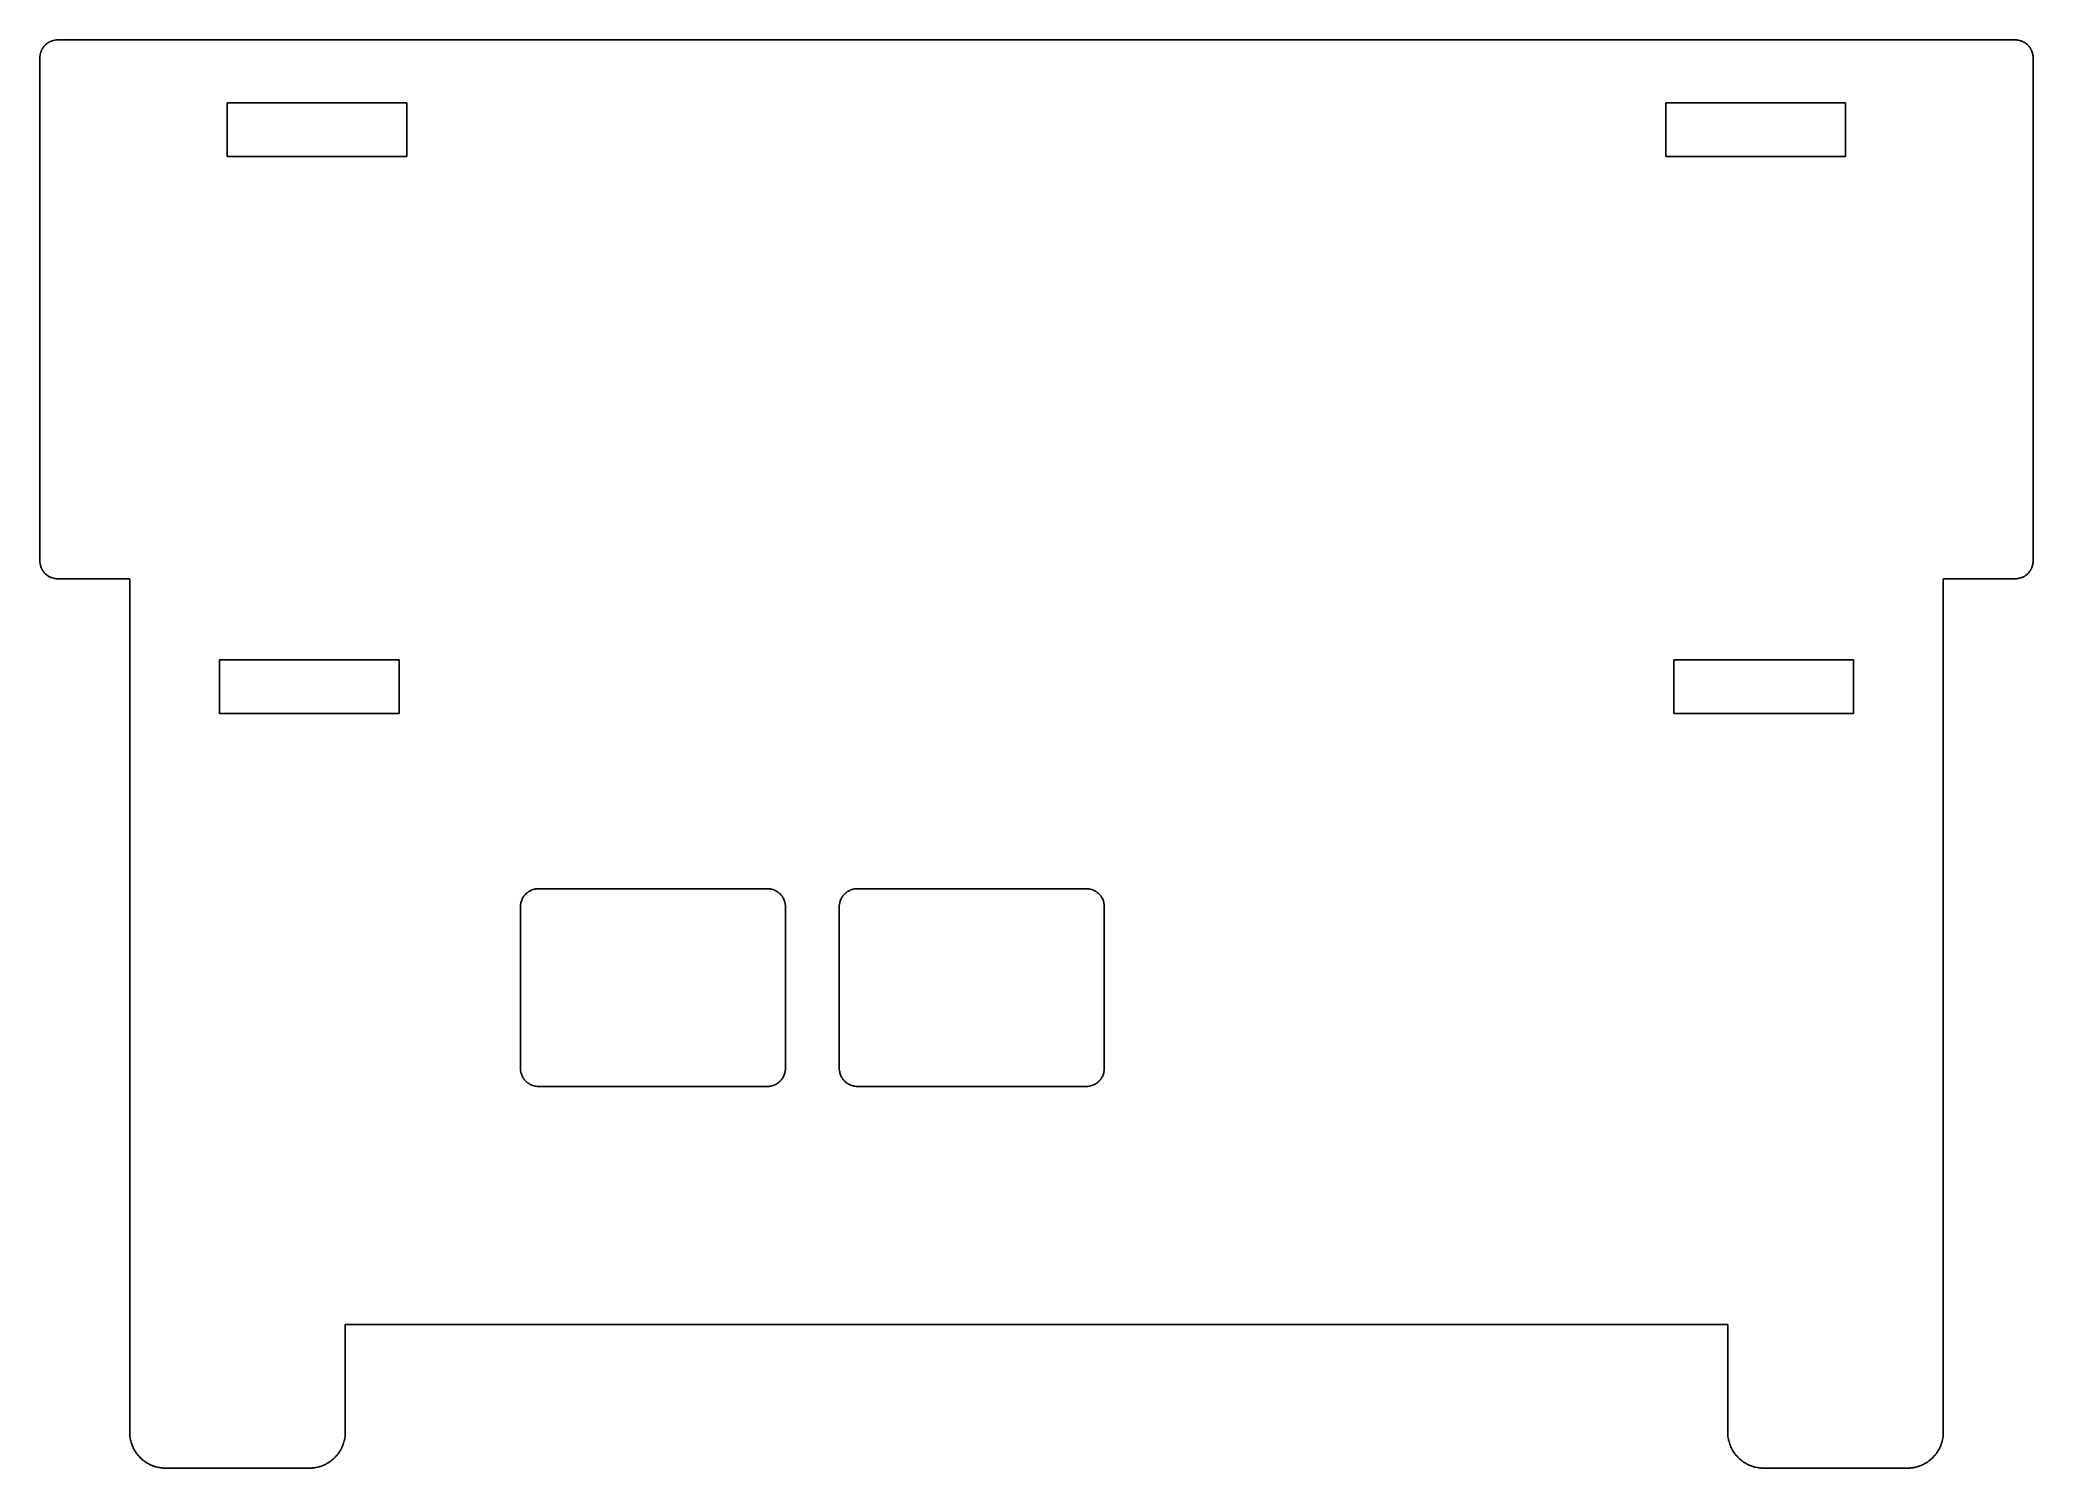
# Model space of a CAD drawing. Header units: metres. Extents: x -5 to 106, y 0 to 80.
import ezdxf

# ---------------------------------------------------------------- set-up
doc = ezdxf.new("R2010")
doc.units = ezdxf.units.M

msp = doc.modelspace()

# ---------------------------------------------------------------- linework, layer by layer
for p, q in [((-4.95, 78.81), (-4.97, 78.74)), ((-4.93, 78.86), (-4.95, 78.81)), ((-4.92, 78.89), (-4.93, 78.88)), ((-4.93, 78.88), (-4.93, 78.86)), ((-4.91, 78.91), (-4.92, 78.89)), ((-4.88, 78.97), (-4.91, 78.92)), ((-4.91, 78.92), (-4.91, 78.91)), ((-4.87, 79), (-4.88, 78.98)), ((-4.88, 78.98), (-4.88, 78.97)), ((-4.86, 79.01), (-4.87, 79)), ((-4.85, 79.03), (-4.86, 79.01)), ((-4.84, 79.04), (-4.85, 79.03)), ((-4.83, 79.06), (-4.84, 79.04)), ((-4.82, 79.07), (-4.83, 79.06)), ((-4.81, 79.09), (-4.82, 79.07)), ((-4.8, 79.1), (-4.81, 79.09)), ((-4.78, 79.13), (-4.8, 79.1)), ((-4.77, 79.14), (-4.78, 79.13)), ((-4.75, 79.16), (-4.77, 79.14)), ((-4.72, 79.19), (-4.75, 79.16)), ((-4.69, 79.22), (-4.72, 79.19)), ((-4.66, 79.25), (-4.69, 79.22)), ((-4.64, 79.27), (-4.66, 79.25)), ((-4.63, 79.28), (-4.64, 79.27)), ((-4.6, 79.3), (-4.63, 79.28)), ((-4.59, 79.31), (-4.6, 79.3)), ((-4.57, 79.32), (-4.59, 79.31)), ((-4.56, 79.33), (-4.57, 79.32)), ((-4.54, 79.34), (-4.56, 79.33)), ((-4.53, 79.35), (-4.54, 79.34)), ((-4.51, 79.36), (-4.53, 79.35)), ((-4.5, 79.37), (-4.51, 79.36)), ((-4.48, 79.38), (-4.5, 79.37)), ((-4.47, 79.38), (-4.48, 79.38)), ((-4.42, 79.41), (-4.47, 79.38)), ((-4.41, 79.41), (-4.42, 79.41)), ((-4.39, 79.42), (-4.41, 79.41)), ((-4.38, 79.43), (-4.39, 79.42)), ((-4.36, 79.43), (-4.38, 79.43)), ((-4.31, 79.45), (-4.36, 79.43)), ((-4.24, 79.47), (-4.31, 79.45)), ((-4.22, 79.47), (-4.24, 79.47)), ((-4.21, 79.48), (-4.22, 79.47)), ((-4.19, 79.48), (-4.21, 79.48)), ((-4.17, 79.48), (-4.19, 79.48)), ((-4.16, 79.49), (-4.17, 79.48)), ((-4.14, 79.49), (-4.16, 79.49)), ((-4.07, 79.5), (-4.14, 79.49)), ((-4.05, 79.5), (-4.07, 79.5)), ((-4.04, 79.5), (-4.05, 79.5)), ((-4.02, 79.5), (-4.04, 79.5)), ((104.97, 79.5), (-4.02, 79.5)), ((104.98, 79.5), (104.97, 79.5)), ((105, 79.5), (104.98, 79.5)), ((105.02, 79.5), (105, 79.5)), ((105.07, 79.49), (105.02, 79.5)), ((105.09, 79.49), (105.07, 79.49)), ((105.12, 79.48), (105.09, 79.49)), ((105.14, 79.48), (105.12, 79.48)), ((105.16, 79.48), (105.14, 79.48)), ((105.17, 79.47), (105.16, 79.48)), ((105.19, 79.47), (105.17, 79.47)), ((105.26, 79.45), (105.19, 79.47)), ((105.31, 79.43), (105.26, 79.45)), ((105.32, 79.43), (105.31, 79.43)), ((105.34, 79.42), (105.32, 79.43)), ((105.36, 79.41), (105.34, 79.42)), ((105.37, 79.41), (105.36, 79.41)), ((105.42, 79.38), (105.37, 79.41)), ((105.44, 79.38), (105.42, 79.38)), ((105.45, 79.37), (105.44, 79.38)), ((105.47, 79.36), (105.45, 79.37)), ((105.48, 79.35), (105.47, 79.36)), ((105.5, 79.34), (105.48, 79.35)), ((105.51, 79.33), (105.5, 79.34)), ((105.52, 79.32), (105.51, 79.33)), ((105.54, 79.31), (105.52, 79.32)), ((105.55, 79.3), (105.54, 79.31)), ((105.58, 79.28), (105.55, 79.3)), ((105.59, 79.27), (105.58, 79.28)), ((105.61, 79.25), (105.59, 79.27)), ((105.64, 79.22), (105.61, 79.25)), ((105.66, 79.21), (105.64, 79.22)), ((105.67, 79.19), (105.66, 79.21)), ((105.68, 79.18), (105.67, 79.19)), ((105.7, 79.16), (105.68, 79.18)), ((105.72, 79.14), (105.7, 79.16)), ((105.73, 79.13), (105.72, 79.14)), ((105.75, 79.1), (105.73, 79.13)), ((105.76, 79.09), (105.75, 79.1)), ((105.77, 79.07), (105.76, 79.09)), ((105.78, 79.06), (105.77, 79.07)), ((105.79, 79.04), (105.78, 79.06)), ((105.8, 79.03), (105.79, 79.04)), ((105.81, 79.01), (105.8, 79.03)), ((105.82, 79), (105.81, 79.01)), ((105.82, 78.98), (105.82, 79)), ((105.83, 78.97), (105.82, 78.98)), ((105.86, 78.92), (105.83, 78.97)), ((105.86, 78.91), (105.86, 78.92)), ((105.88, 78.88), (105.86, 78.91)), ((105.88, 78.86), (105.88, 78.88)), ((105.9, 78.81), (105.88, 78.86)), ((105.92, 78.76), (105.9, 78.81)), ((-4.99, 78.64), (-5, 78.57)), ((-5, 78.57), (-5, 78.55)), ((-5, 78.55), (-5, 78.54)), ((-5, 78.54), (-5, 78.52)), ((-5, 78.52), (-5, 50.48)), ((-4.98, 78.67), (-4.99, 78.66)), ((-4.99, 78.66), (-4.99, 78.64)), ((-4.97, 78.72), (-4.98, 78.71)), ((-4.98, 78.71), (-4.98, 78.69)), ((-4.98, 78.69), (-4.98, 78.67)), ((-4.97, 78.74), (-4.97, 78.72)), ((105.92, 78.74), (105.92, 78.76)), ((105.92, 78.72), (105.92, 78.74)), ((105.93, 78.71), (105.92, 78.72)), ((105.93, 78.69), (105.93, 78.71)), ((105.94, 78.67), (105.93, 78.69)), ((105.94, 78.66), (105.94, 78.67)), ((105.94, 78.64), (105.94, 78.66)), ((105.95, 78.59), (105.94, 78.64)), ((105.95, 78.57), (105.95, 78.59)), ((105.95, 78.55), (105.95, 78.57)), ((105.95, 78.52), (105.95, 78.55)), ((105.95, 50.48), (105.95, 78.52)), ((5.42, 73), (5.42, 76)), ((5.42, 76), (15.42, 76)), ((15.42, 76), (15.42, 73)), ((85.5, 73), (85.5, 76)), ((85.5, 76), (95.5, 76)), ((95.5, 76), (95.5, 73)), ((15.42, 73), (5.42, 73)), ((95.5, 73), (85.5, 73)), ((-5, 50.48), (-5, 50.46)), ((-5, 50.46), (-5, 50.45)), ((-5, 50.45), (-5, 50.43)), ((-5, 50.43), (-4.99, 50.36)), ((-4.99, 50.36), (-4.99, 50.34)), ((-4.99, 50.34), (-4.98, 50.33)), ((-4.98, 50.33), (-4.98, 50.31)), ((-4.98, 50.31), (-4.98, 50.29)), ((-4.98, 50.29), (-4.97, 50.28)), ((-4.97, 50.28), (-4.97, 50.26)), ((-4.97, 50.26), (-4.95, 50.19)), ((-4.95, 50.19), (-4.93, 50.14)), ((-4.93, 50.14), (-4.93, 50.12)), ((-4.93, 50.12), (-4.92, 50.11)), ((-4.92, 50.11), (-4.91, 50.09)), ((-4.91, 50.09), (-4.91, 50.08)), ((-4.91, 50.08), (-4.88, 50.03)), ((-4.88, 50.03), (-4.88, 50.02)), ((-4.88, 50.02), (-4.87, 50)), ((-4.87, 50), (-4.86, 49.99)), ((-4.86, 49.99), (-4.85, 49.97)), ((-4.85, 49.97), (-4.84, 49.96)), ((-4.84, 49.96), (-4.83, 49.94)), ((-4.83, 49.94), (-4.82, 49.93)), ((105.77, 49.93), (105.78, 49.94)), ((105.78, 49.94), (105.79, 49.96)), ((105.79, 49.96), (105.8, 49.97)), ((105.8, 49.97), (105.81, 49.99)), ((105.81, 49.99), (105.82, 50)), ((105.82, 50.02), (105.83, 50.03)), ((105.82, 50), (105.82, 50.02)), ((105.83, 50.03), (105.86, 50.08)), ((105.86, 50.09), (105.88, 50.12)), ((105.86, 50.08), (105.86, 50.09)), ((105.88, 50.14), (105.9, 50.19)), ((105.88, 50.12), (105.88, 50.14)), ((105.9, 50.19), (105.92, 50.24)), ((105.92, 50.28), (105.93, 50.29)), ((105.92, 50.26), (105.92, 50.28)), ((105.92, 50.24), (105.92, 50.26)), ((105.93, 50.31), (105.94, 50.33)), ((105.93, 50.29), (105.93, 50.31)), ((105.94, 50.36), (105.95, 50.41)), ((105.94, 50.34), (105.94, 50.36)), ((105.94, 50.33), (105.94, 50.34)), ((105.95, 50.45), (105.95, 50.48)), ((105.95, 50.43), (105.95, 50.45)), ((105.95, 50.41), (105.95, 50.43)), ((-4.82, 49.93), (-4.81, 49.91)), ((-4.81, 49.91), (-4.8, 49.9)), ((-4.8, 49.9), (-4.78, 49.87)), ((-4.78, 49.87), (-4.77, 49.86)), ((-4.77, 49.86), (-4.75, 49.84)), ((-4.75, 49.84), (-4.72, 49.81)), ((-4.72, 49.81), (-4.69, 49.78)), ((-4.69, 49.78), (-4.66, 49.75)), ((-4.66, 49.75), (-4.64, 49.73)), ((-4.64, 49.73), (-4.63, 49.72)), ((-4.63, 49.72), (-4.6, 49.7)), ((-4.6, 49.7), (-4.59, 49.69)), ((-4.59, 49.69), (-4.57, 49.68)), ((-4.57, 49.68), (-4.56, 49.67)), ((-4.56, 49.67), (-4.54, 49.66)), ((-4.54, 49.66), (-4.53, 49.65)), ((-4.53, 49.65), (-4.51, 49.64)), ((-4.51, 49.64), (-4.5, 49.63)), ((-4.5, 49.63), (-4.48, 49.62)), ((-4.48, 49.62), (-4.47, 49.62)), ((-4.47, 49.62), (-4.42, 49.59)), ((-4.42, 49.59), (-4.41, 49.59)), ((-4.41, 49.59), (-4.39, 49.58)), ((-4.39, 49.58), (-4.38, 49.57)), ((-4.38, 49.57), (-4.36, 49.57)), ((-4.36, 49.57), (-4.31, 49.55)), ((-4.31, 49.55), (-4.24, 49.53)), ((-4.24, 49.53), (-4.22, 49.53)), ((-4.22, 49.53), (-4.21, 49.52)), ((-4.21, 49.52), (-4.19, 49.52)), ((-4.19, 49.52), (-4.17, 49.52)), ((-4.17, 49.52), (-4.16, 49.51)), ((-4.16, 49.51), (-4.14, 49.51)), ((-4.14, 49.51), (-4.07, 49.5)), ((-4.07, 49.5), (-4.05, 49.5)), ((-4.05, 49.5), (-4.04, 49.5)), ((-4.04, 49.5), (-4.02, 49.5)), ((-4.02, 49.5), (0, 49.5)), ((0, 49.5), (0, 1.96)), ((100.95, 2), (100.95, 49.5)), ((100.95, 49.5), (104.97, 49.5)), ((104.97, 49.5), (104.98, 49.5)), ((104.98, 49.5), (105, 49.5)), ((105, 49.5), (105.02, 49.5)), ((105.02, 49.5), (105.07, 49.51)), ((105.07, 49.51), (105.09, 49.51)), ((105.09, 49.51), (105.12, 49.52)), ((105.12, 49.52), (105.14, 49.52)), ((105.14, 49.52), (105.16, 49.52)), ((105.16, 49.52), (105.17, 49.53)), ((105.17, 49.53), (105.19, 49.53)), ((105.19, 49.53), (105.26, 49.55)), ((105.26, 49.55), (105.31, 49.57)), ((105.31, 49.57), (105.32, 49.57)), ((105.32, 49.57), (105.34, 49.58)), ((105.34, 49.58), (105.36, 49.59)), ((105.36, 49.59), (105.37, 49.59)), ((105.37, 49.59), (105.42, 49.62)), ((105.42, 49.62), (105.44, 49.62)), ((105.44, 49.62), (105.45, 49.63)), ((105.45, 49.63), (105.47, 49.64)), ((105.47, 49.64), (105.48, 49.65)), ((105.48, 49.65), (105.5, 49.66)), ((105.5, 49.66), (105.51, 49.67)), ((105.51, 49.67), (105.52, 49.68)), ((105.52, 49.68), (105.54, 49.69)), ((105.54, 49.69), (105.55, 49.7)), ((105.55, 49.7), (105.58, 49.72)), ((105.58, 49.72), (105.59, 49.73)), ((105.59, 49.73), (105.61, 49.75)), ((105.61, 49.75), (105.64, 49.78)), ((105.64, 49.78), (105.66, 49.79)), ((105.66, 49.79), (105.67, 49.81)), ((105.67, 49.81), (105.68, 49.82)), ((105.68, 49.82), (105.7, 49.84)), ((105.7, 49.84), (105.72, 49.86)), ((105.72, 49.86), (105.73, 49.87)), ((105.73, 49.87), (105.75, 49.9)), ((105.75, 49.9), (105.76, 49.91)), ((105.76, 49.91), (105.77, 49.93)), ((5, 42), (5, 45)), ((5, 45), (15, 45)), ((15, 45), (15, 42)), ((85.95, 42), (85.95, 45)), ((85.95, 45), (95.95, 45)), ((95.95, 45), (95.95, 42)), ((15, 42), (5, 42)), ((95.95, 42), (85.95, 42)), ((22.36, 32.17), (22.38, 32.18)), ((22.38, 32.18), (22.39, 32.18)), ((22.39, 32.18), (22.44, 32.2)), ((22.44, 32.2), (22.51, 32.22)), ((22.51, 32.22), (22.53, 32.22)), ((22.53, 32.22), (22.54, 32.23)), ((22.54, 32.23), (22.56, 32.23)), ((22.56, 32.23), (22.58, 32.23)), ((22.58, 32.23), (22.59, 32.24)), ((22.59, 32.24), (22.61, 32.24)), ((22.61, 32.24), (22.68, 32.25)), ((22.68, 32.25), (22.7, 32.25)), ((22.7, 32.25), (22.71, 32.25)), ((22.71, 32.25), (22.73, 32.25)), ((22.73, 32.25), (35.52, 32.25)), ((35.52, 32.25), (35.54, 32.25)), ((35.54, 32.25), (35.55, 32.25)), ((35.55, 32.25), (35.57, 32.25)), ((35.57, 32.25), (35.64, 32.24)), ((35.64, 32.24), (35.66, 32.24)), ((35.66, 32.24), (35.67, 32.23)), ((35.67, 32.23), (35.69, 32.23)), ((35.69, 32.23), (35.71, 32.23)), ((35.71, 32.23), (35.72, 32.22)), ((35.72, 32.22), (35.74, 32.22)), ((35.74, 32.22), (35.81, 32.2)), ((35.81, 32.2), (35.86, 32.18)), ((35.86, 32.18), (35.88, 32.18)), ((35.88, 32.18), (35.89, 32.17)), ((40.11, 32.17), (40.12, 32.18)), ((40.12, 32.18), (40.14, 32.18)), ((40.14, 32.18), (40.19, 32.2)), ((40.19, 32.2), (40.26, 32.22)), ((40.26, 32.22), (40.28, 32.22)), ((40.28, 32.22), (40.29, 32.23)), ((40.29, 32.23), (40.31, 32.23)), ((40.31, 32.23), (40.33, 32.23)), ((40.33, 32.23), (40.34, 32.24)), ((40.34, 32.24), (40.36, 32.24)), ((40.36, 32.24), (40.43, 32.25)), ((40.43, 32.25), (40.45, 32.25)), ((40.45, 32.25), (40.46, 32.25)), ((40.46, 32.25), (40.48, 32.25)), ((40.48, 32.25), (53.27, 32.25)), ((53.27, 32.25), (53.29, 32.25)), ((53.29, 32.25), (53.3, 32.25)), ((53.3, 32.25), (53.32, 32.25)), ((53.32, 32.25), (53.39, 32.24)), ((53.39, 32.24), (53.41, 32.24)), ((53.41, 32.24), (53.42, 32.23)), ((53.42, 32.23), (53.44, 32.23)), ((53.44, 32.23), (53.46, 32.23)), ((53.46, 32.23), (53.47, 32.22)), ((53.47, 32.22), (53.49, 32.22)), ((53.49, 32.22), (53.56, 32.2)), ((53.56, 32.2), (53.61, 32.18)), ((53.61, 32.18), (53.62, 32.18)), ((53.62, 32.18), (53.64, 32.17)), ((21.75, 31.32), (21.76, 31.39)), ((21.75, 31.3), (21.75, 31.32)), ((21.75, 31.29), (21.75, 31.3)), ((21.75, 31.27), (21.75, 31.29)), ((21.75, 22.23), (21.75, 31.27)), ((21.76, 31.41), (21.77, 31.42)), ((21.76, 31.39), (21.76, 31.41)), ((21.77, 31.46), (21.78, 31.47)), ((21.77, 31.44), (21.77, 31.46)), ((21.77, 31.42), (21.77, 31.44)), ((21.78, 31.49), (21.8, 31.56)), ((21.78, 31.47), (21.78, 31.49)), ((21.8, 31.56), (21.82, 31.61)), ((21.82, 31.62), (21.83, 31.64)), ((21.82, 31.61), (21.82, 31.62)), ((21.83, 31.64), (21.84, 31.66)), ((21.84, 31.67), (21.87, 31.72)), ((21.84, 31.66), (21.84, 31.67)), ((21.87, 31.72), (21.88, 31.73)), ((21.88, 31.75), (21.89, 31.76)), ((21.88, 31.73), (21.88, 31.75)), ((21.89, 31.76), (21.9, 31.78)), ((21.9, 31.78), (21.91, 31.79)), ((21.91, 31.79), (21.92, 31.81)), ((21.92, 31.81), (21.93, 31.82)), ((21.93, 31.82), (21.94, 31.84)), ((21.94, 31.84), (21.95, 31.85)), ((21.95, 31.85), (21.97, 31.88)), ((21.97, 31.88), (21.98, 31.89)), ((21.98, 31.89), (22, 31.91)), ((22, 31.91), (22.03, 31.94)), ((22.03, 31.94), (22.06, 31.97)), ((22.06, 31.97), (22.09, 32)), ((22.09, 32), (22.11, 32.02)), ((22.11, 32.02), (22.12, 32.03)), ((22.12, 32.03), (22.15, 32.05)), ((22.15, 32.05), (22.16, 32.06)), ((22.16, 32.06), (22.18, 32.07)), ((22.18, 32.07), (22.19, 32.08)), ((22.19, 32.08), (22.21, 32.09)), ((22.21, 32.09), (22.22, 32.1)), ((22.22, 32.1), (22.24, 32.11)), ((22.24, 32.11), (22.25, 32.12)), ((22.25, 32.12), (22.27, 32.12)), ((22.27, 32.12), (22.28, 32.13)), ((22.28, 32.13), (22.33, 32.16)), ((22.33, 32.16), (22.34, 32.16)), ((22.34, 32.16), (22.36, 32.17)), ((35.89, 32.17), (35.91, 32.16)), ((35.91, 32.16), (35.92, 32.16)), ((35.92, 32.16), (35.97, 32.13)), ((35.97, 32.13), (35.98, 32.12)), ((35.98, 32.12), (36, 32.12)), ((36, 32.12), (36.01, 32.11)), ((36.01, 32.11), (36.03, 32.1)), ((36.03, 32.1), (36.04, 32.09)), ((36.04, 32.09), (36.06, 32.08)), ((36.06, 32.08), (36.07, 32.07)), ((36.07, 32.07), (36.09, 32.06)), ((36.09, 32.06), (36.1, 32.05)), ((36.1, 32.05), (36.13, 32.03)), ((36.13, 32.03), (36.14, 32.02)), ((36.14, 32.02), (36.16, 32)), ((36.16, 32), (36.19, 31.97)), ((36.19, 31.97), (36.22, 31.94)), ((36.22, 31.94), (36.25, 31.91)), ((36.25, 31.91), (36.27, 31.89)), ((36.27, 31.89), (36.28, 31.88)), ((36.28, 31.88), (36.3, 31.85)), ((36.3, 31.85), (36.31, 31.84)), ((36.31, 31.84), (36.32, 31.82)), ((36.32, 31.82), (36.33, 31.81)), ((36.33, 31.81), (36.34, 31.79)), ((36.34, 31.79), (36.35, 31.78)), ((36.35, 31.78), (36.36, 31.76)), ((36.36, 31.76), (36.37, 31.75)), ((36.37, 31.75), (36.38, 31.73)), ((36.38, 31.73), (36.38, 31.72)), ((36.38, 31.72), (36.41, 31.67)), ((36.41, 31.67), (36.41, 31.66)), ((36.41, 31.66), (36.42, 31.64)), ((36.42, 31.64), (36.43, 31.62)), ((36.43, 31.62), (36.43, 31.61)), ((36.43, 31.61), (36.45, 31.56)), ((36.45, 31.56), (36.47, 31.49)), ((36.47, 31.49), (36.47, 31.47)), ((36.47, 31.47), (36.48, 31.46)), ((36.48, 31.46), (36.48, 31.44)), ((36.48, 31.44), (36.48, 31.42)), ((36.48, 31.42), (36.49, 31.41)), ((36.49, 31.41), (36.49, 31.39)), ((36.49, 31.39), (36.5, 31.32)), ((36.5, 31.32), (36.5, 31.3)), ((36.5, 31.3), (36.5, 31.29)), ((36.5, 31.29), (36.5, 31.27)), ((36.5, 31.27), (36.5, 22.23)), ((39.5, 31.32), (39.51, 31.39)), ((39.5, 31.3), (39.5, 31.32)), ((39.5, 31.29), (39.5, 31.3)), ((39.5, 31.27), (39.5, 31.29)), ((39.5, 22.23), (39.5, 31.27)), ((39.51, 31.41), (39.52, 31.42)), ((39.51, 31.39), (39.51, 31.41)), ((39.52, 31.46), (39.53, 31.47)), ((39.52, 31.44), (39.52, 31.46)), ((39.52, 31.42), (39.52, 31.44)), ((39.53, 31.49), (39.55, 31.56)), ((39.53, 31.47), (39.53, 31.49)), ((39.55, 31.56), (39.57, 31.61)), ((39.57, 31.62), (39.58, 31.64)), ((39.57, 31.61), (39.57, 31.62)), ((39.58, 31.64), (39.59, 31.66)), ((39.59, 31.67), (39.62, 31.72)), ((39.59, 31.66), (39.59, 31.67)), ((39.62, 31.73), (39.63, 31.75)), ((39.62, 31.72), (39.62, 31.73)), ((39.63, 31.75), (39.64, 31.76)), ((39.64, 31.76), (39.65, 31.78)), ((39.65, 31.78), (39.66, 31.79)), ((39.66, 31.79), (39.67, 31.81)), ((39.67, 31.81), (39.68, 31.82)), ((39.68, 31.82), (39.69, 31.84)), ((39.69, 31.84), (39.7, 31.85)), ((39.7, 31.85), (39.72, 31.88)), ((39.72, 31.88), (39.73, 31.89)), ((39.73, 31.89), (39.75, 31.91)), ((39.75, 31.91), (39.78, 31.94)), ((39.78, 31.94), (39.81, 31.97)), ((39.81, 31.97), (39.84, 32)), ((39.84, 32), (39.86, 32.02)), ((39.86, 32.02), (39.87, 32.03)), ((39.87, 32.03), (39.9, 32.05)), ((39.9, 32.05), (39.91, 32.06)), ((39.91, 32.06), (39.93, 32.07)), ((39.93, 32.07), (39.94, 32.08)), ((39.94, 32.08), (39.96, 32.09)), ((39.96, 32.09), (39.97, 32.1)), ((39.97, 32.1), (39.99, 32.11)), ((39.99, 32.11), (40, 32.12)), ((40, 32.12), (40.02, 32.12)), ((40.02, 32.12), (40.03, 32.13)), ((40.03, 32.13), (40.08, 32.16)), ((40.08, 32.16), (40.09, 32.16)), ((40.09, 32.16), (40.11, 32.17)), ((53.64, 32.17), (53.66, 32.16)), ((53.66, 32.16), (53.67, 32.16)), ((53.67, 32.16), (53.72, 32.13)), ((53.72, 32.13), (53.73, 32.12)), ((53.73, 32.12), (53.75, 32.12)), ((53.75, 32.12), (53.76, 32.11)), ((53.76, 32.11), (53.78, 32.1)), ((53.78, 32.1), (53.79, 32.09)), ((53.79, 32.09), (53.81, 32.08)), ((53.81, 32.08), (53.82, 32.07)), ((53.82, 32.07), (53.84, 32.06)), ((53.84, 32.06), (53.85, 32.05)), ((53.85, 32.05), (53.88, 32.03)), ((53.88, 32.03), (53.89, 32.02)), ((53.89, 32.02), (53.91, 32)), ((53.91, 32), (53.94, 31.97)), ((53.94, 31.97), (53.97, 31.94)), ((53.97, 31.94), (54, 31.91)), ((54, 31.91), (54.02, 31.89)), ((54.02, 31.89), (54.03, 31.88)), ((54.03, 31.88), (54.05, 31.85)), ((54.05, 31.85), (54.06, 31.84)), ((54.06, 31.84), (54.07, 31.82)), ((54.07, 31.82), (54.08, 31.81)), ((54.08, 31.81), (54.09, 31.79)), ((54.09, 31.79), (54.1, 31.78)), ((54.1, 31.78), (54.11, 31.76)), ((54.11, 31.76), (54.12, 31.75)), ((54.12, 31.75), (54.12, 31.73)), ((54.12, 31.73), (54.13, 31.72)), ((54.13, 31.72), (54.16, 31.67)), ((54.16, 31.67), (54.16, 31.66)), ((54.16, 31.66), (54.17, 31.64)), ((54.17, 31.64), (54.18, 31.62)), ((54.18, 31.62), (54.18, 31.61)), ((54.18, 31.61), (54.2, 31.56)), ((54.2, 31.56), (54.22, 31.49)), ((54.22, 31.49), (54.22, 31.47)), ((54.22, 31.47), (54.23, 31.46)), ((54.23, 31.46), (54.23, 31.44)), ((54.23, 31.44), (54.23, 31.42)), ((54.23, 31.42), (54.24, 31.41)), ((54.24, 31.41), (54.24, 31.39)), ((54.24, 31.39), (54.25, 31.32)), ((54.25, 31.32), (54.25, 31.3)), ((54.25, 31.3), (54.25, 31.29)), ((54.25, 31.29), (54.25, 31.27)), ((54.25, 31.27), (54.25, 22.23)), ((21.75, 22.21), (21.75, 22.23)), ((21.75, 22.2), (21.75, 22.21)), ((21.75, 22.18), (21.75, 22.2)), ((36.5, 22.23), (36.5, 22.21)), ((36.5, 22.21), (36.5, 22.2)), ((36.5, 22.2), (36.5, 22.18)), ((39.5, 22.21), (39.5, 22.23)), ((39.5, 22.2), (39.5, 22.21)), ((39.5, 22.18), (39.5, 22.2)), ((54.25, 22.23), (54.25, 22.21)), ((54.25, 22.21), (54.25, 22.2)), ((54.25, 22.2), (54.25, 22.18)), ((21.76, 22.11), (21.75, 22.18)), ((21.76, 22.09), (21.76, 22.11)), ((21.77, 22.08), (21.76, 22.09)), ((21.77, 22.06), (21.77, 22.08)), ((21.77, 22.04), (21.77, 22.06)), ((21.78, 22.03), (21.77, 22.04)), ((21.78, 22.01), (21.78, 22.03)), ((21.8, 21.94), (21.78, 22.01)), ((21.82, 21.89), (21.8, 21.94)), ((21.82, 21.88), (21.82, 21.89)), ((21.83, 21.86), (21.82, 21.88)), ((21.84, 21.84), (21.83, 21.86)), ((21.84, 21.83), (21.84, 21.84)), ((21.87, 21.78), (21.84, 21.83)), ((21.88, 21.77), (21.87, 21.78)), ((21.88, 21.75), (21.88, 21.77)), ((21.89, 21.74), (21.88, 21.75)), ((21.9, 21.72), (21.89, 21.74)), ((21.91, 21.71), (21.9, 21.72)), ((21.92, 21.69), (21.91, 21.71)), ((21.93, 21.68), (21.92, 21.69)), ((21.94, 21.66), (21.93, 21.68)), ((21.95, 21.65), (21.94, 21.66)), ((21.97, 21.62), (21.95, 21.65)), ((21.98, 21.61), (21.97, 21.62)), ((22, 21.59), (21.98, 21.61)), ((22.03, 21.56), (22, 21.59)), ((22.06, 21.53), (22.03, 21.56)), ((22.09, 21.5), (22.06, 21.53)), ((22.11, 21.48), (22.09, 21.5)), ((22.12, 21.47), (22.11, 21.48)), ((22.15, 21.45), (22.12, 21.47)), ((22.16, 21.44), (22.15, 21.45)), ((22.18, 21.43), (22.16, 21.44)), ((22.19, 21.42), (22.18, 21.43)), ((22.21, 21.41), (22.19, 21.42)), ((22.22, 21.4), (22.21, 21.41)), ((22.24, 21.39), (22.22, 21.4)), ((22.25, 21.38), (22.24, 21.39)), ((22.27, 21.38), (22.25, 21.38)), ((22.28, 21.37), (22.27, 21.38)), ((22.33, 21.34), (22.28, 21.37)), ((22.34, 21.34), (22.33, 21.34)), ((22.36, 21.33), (22.34, 21.34)), ((22.38, 21.32), (22.36, 21.33)), ((22.39, 21.32), (22.38, 21.32)), ((22.44, 21.3), (22.39, 21.32)), ((22.51, 21.28), (22.44, 21.3)), ((22.53, 21.28), (22.51, 21.28)), ((22.54, 21.27), (22.53, 21.28)), ((22.56, 21.27), (22.54, 21.27)), ((22.58, 21.27), (22.56, 21.27)), ((22.59, 21.26), (22.58, 21.27)), ((22.61, 21.26), (22.59, 21.26)), ((22.68, 21.25), (22.61, 21.26)), ((22.7, 21.25), (22.68, 21.25)), ((22.71, 21.25), (22.7, 21.25)), ((22.73, 21.25), (22.71, 21.25)), ((35.52, 21.25), (22.73, 21.25)), ((35.54, 21.25), (35.52, 21.25)), ((35.55, 21.25), (35.54, 21.25)), ((35.57, 21.25), (35.55, 21.25)), ((35.64, 21.26), (35.57, 21.25)), ((35.66, 21.26), (35.64, 21.26)), ((35.67, 21.27), (35.66, 21.26)), ((35.69, 21.27), (35.67, 21.27)), ((35.71, 21.27), (35.69, 21.27)), ((35.72, 21.28), (35.71, 21.27)), ((35.74, 21.28), (35.72, 21.28)), ((35.81, 21.3), (35.74, 21.28)), ((35.86, 21.32), (35.81, 21.3)), ((35.88, 21.32), (35.86, 21.32)), ((35.89, 21.33), (35.88, 21.32)), ((35.91, 21.34), (35.89, 21.33)), ((35.92, 21.34), (35.91, 21.34)), ((35.97, 21.37), (35.92, 21.34)), ((35.98, 21.38), (35.97, 21.37)), ((36, 21.38), (35.98, 21.38)), ((36.01, 21.39), (36, 21.38)), ((36.03, 21.4), (36.01, 21.39)), ((36.04, 21.41), (36.03, 21.4)), ((36.06, 21.42), (36.04, 21.41)), ((36.07, 21.43), (36.06, 21.42)), ((36.09, 21.44), (36.07, 21.43)), ((36.1, 21.45), (36.09, 21.44)), ((36.13, 21.47), (36.1, 21.45)), ((36.14, 21.48), (36.13, 21.47)), ((36.16, 21.5), (36.14, 21.48)), ((36.19, 21.53), (36.16, 21.5)), ((36.22, 21.56), (36.19, 21.53)), ((36.25, 21.59), (36.22, 21.56)), ((36.27, 21.61), (36.25, 21.59)), ((36.28, 21.62), (36.27, 21.61)), ((36.3, 21.65), (36.28, 21.62)), ((36.31, 21.66), (36.3, 21.65)), ((36.32, 21.68), (36.31, 21.66)), ((36.33, 21.69), (36.32, 21.68)), ((36.34, 21.71), (36.33, 21.69)), ((36.35, 21.72), (36.34, 21.71)), ((36.36, 21.74), (36.35, 21.72)), ((36.37, 21.75), (36.36, 21.74)), ((36.38, 21.77), (36.37, 21.75)), ((36.41, 21.83), (36.38, 21.78)), ((36.38, 21.78), (36.38, 21.77)), ((36.42, 21.86), (36.41, 21.84)), ((36.41, 21.84), (36.41, 21.83)), ((36.43, 21.88), (36.42, 21.86)), ((36.45, 21.94), (36.43, 21.89)), ((36.43, 21.89), (36.43, 21.88)), ((36.47, 22.01), (36.45, 21.94)), ((36.48, 22.04), (36.47, 22.03)), ((36.47, 22.03), (36.47, 22.01)), ((36.49, 22.09), (36.48, 22.08)), ((36.48, 22.08), (36.48, 22.06)), ((36.48, 22.06), (36.48, 22.04)), ((36.5, 22.18), (36.49, 22.11)), ((36.49, 22.11), (36.49, 22.09)), ((39.51, 22.11), (39.5, 22.18)), ((39.51, 22.09), (39.51, 22.11)), ((39.52, 22.08), (39.51, 22.09)), ((39.52, 22.06), (39.52, 22.08)), ((39.52, 22.04), (39.52, 22.06)), ((39.53, 22.03), (39.52, 22.04)), ((39.53, 22.01), (39.53, 22.03)), ((39.55, 21.94), (39.53, 22.01)), ((39.57, 21.89), (39.55, 21.94)), ((39.57, 21.88), (39.57, 21.89)), ((39.58, 21.86), (39.57, 21.88)), ((39.59, 21.84), (39.58, 21.86)), ((39.59, 21.83), (39.59, 21.84)), ((39.62, 21.78), (39.59, 21.83)), ((39.62, 21.77), (39.62, 21.78)), ((39.63, 21.75), (39.62, 21.77)), ((39.64, 21.74), (39.63, 21.75)), ((39.65, 21.72), (39.64, 21.74)), ((39.66, 21.71), (39.65, 21.72)), ((39.67, 21.69), (39.66, 21.71)), ((39.68, 21.68), (39.67, 21.69)), ((39.69, 21.66), (39.68, 21.68)), ((39.7, 21.65), (39.69, 21.66)), ((39.72, 21.62), (39.7, 21.65)), ((39.73, 21.61), (39.72, 21.62)), ((39.75, 21.59), (39.73, 21.61)), ((39.78, 21.56), (39.75, 21.59)), ((39.81, 21.53), (39.78, 21.56)), ((39.84, 21.5), (39.81, 21.53)), ((39.86, 21.48), (39.84, 21.5)), ((39.87, 21.47), (39.86, 21.48)), ((39.9, 21.45), (39.87, 21.47)), ((39.91, 21.44), (39.9, 21.45)), ((39.93, 21.43), (39.91, 21.44)), ((39.94, 21.42), (39.93, 21.43)), ((39.96, 21.41), (39.94, 21.42)), ((39.97, 21.4), (39.96, 21.41)), ((39.99, 21.39), (39.97, 21.4)), ((40, 21.38), (39.99, 21.39)), ((40.02, 21.38), (40, 21.38)), ((40.03, 21.37), (40.02, 21.38)), ((40.08, 21.34), (40.03, 21.37)), ((40.09, 21.34), (40.08, 21.34)), ((40.11, 21.33), (40.09, 21.34)), ((40.12, 21.32), (40.11, 21.33)), ((40.14, 21.32), (40.12, 21.32)), ((40.19, 21.3), (40.14, 21.32)), ((40.26, 21.28), (40.19, 21.3)), ((40.28, 21.28), (40.26, 21.28)), ((40.29, 21.27), (40.28, 21.28)), ((40.31, 21.27), (40.29, 21.27)), ((40.33, 21.27), (40.31, 21.27)), ((40.34, 21.26), (40.33, 21.27)), ((40.36, 21.26), (40.34, 21.26)), ((40.43, 21.25), (40.36, 21.26)), ((40.45, 21.25), (40.43, 21.25)), ((40.46, 21.25), (40.45, 21.25)), ((40.48, 21.25), (40.46, 21.25)), ((53.27, 21.25), (40.48, 21.25)), ((53.29, 21.25), (53.27, 21.25)), ((53.3, 21.25), (53.29, 21.25)), ((53.32, 21.25), (53.3, 21.25)), ((53.39, 21.26), (53.32, 21.25)), ((53.41, 21.26), (53.39, 21.26)), ((53.42, 21.27), (53.41, 21.26)), ((53.44, 21.27), (53.42, 21.27)), ((53.46, 21.27), (53.44, 21.27)), ((53.47, 21.28), (53.46, 21.27)), ((53.49, 21.28), (53.47, 21.28)), ((53.56, 21.3), (53.49, 21.28)), ((53.61, 21.32), (53.56, 21.3)), ((53.62, 21.32), (53.61, 21.32)), ((53.64, 21.33), (53.62, 21.32)), ((53.66, 21.34), (53.64, 21.33)), ((53.67, 21.34), (53.66, 21.34)), ((53.72, 21.37), (53.67, 21.34)), ((53.73, 21.38), (53.72, 21.37)), ((53.75, 21.38), (53.73, 21.38)), ((53.76, 21.39), (53.75, 21.38)), ((53.78, 21.4), (53.76, 21.39)), ((53.79, 21.41), (53.78, 21.4)), ((53.81, 21.42), (53.79, 21.41)), ((53.82, 21.43), (53.81, 21.42)), ((53.84, 21.44), (53.82, 21.43)), ((53.85, 21.45), (53.84, 21.44)), ((53.88, 21.47), (53.85, 21.45)), ((53.89, 21.48), (53.88, 21.47)), ((53.91, 21.5), (53.89, 21.48)), ((53.94, 21.53), (53.91, 21.5)), ((53.97, 21.56), (53.94, 21.53)), ((54, 21.59), (53.97, 21.56)), ((54.02, 21.61), (54, 21.59)), ((54.03, 21.62), (54.02, 21.61)), ((54.05, 21.65), (54.03, 21.62)), ((54.06, 21.66), (54.05, 21.65)), ((54.07, 21.68), (54.06, 21.66)), ((54.08, 21.69), (54.07, 21.68)), ((54.09, 21.71), (54.08, 21.69)), ((54.1, 21.72), (54.09, 21.71)), ((54.11, 21.74), (54.1, 21.72)), ((54.12, 21.75), (54.11, 21.74)), ((54.13, 21.78), (54.12, 21.77)), ((54.12, 21.77), (54.12, 21.75)), ((54.16, 21.83), (54.13, 21.78)), ((54.17, 21.86), (54.16, 21.84)), ((54.16, 21.84), (54.16, 21.83)), ((54.18, 21.88), (54.17, 21.86)), ((54.2, 21.94), (54.18, 21.89)), ((54.18, 21.89), (54.18, 21.88)), ((54.22, 22.01), (54.2, 21.94)), ((54.23, 22.04), (54.22, 22.03)), ((54.22, 22.03), (54.22, 22.01)), ((54.24, 22.09), (54.23, 22.08)), ((54.23, 22.08), (54.23, 22.06)), ((54.23, 22.06), (54.23, 22.04)), ((54.25, 22.18), (54.24, 22.11)), ((54.24, 22.11), (54.24, 22.09)), ((12, 1.96), (12, 8)), ((12, 8), (88.95, 8)), ((88.95, 8), (88.95, 1.96)), ((0, 1.96), (0, 1.93)), ((0, 1.93), (0, 1.86)), ((0, 1.86), (0.01, 1.83)), ((0.01, 1.83), (0.01, 1.79)), ((0.01, 1.79), (0.01, 1.76)), ((0.01, 1.76), (0.02, 1.69)), ((0.02, 1.69), (0.03, 1.65)), ((0.03, 1.65), (0.05, 1.55)), ((0.05, 1.55), (0.06, 1.52)), ((0.06, 1.52), (0.08, 1.45)), ((0.08, 1.45), (0.09, 1.42)), ((0.09, 1.42), (0.1, 1.38)), ((0.1, 1.38), (0.11, 1.35)), ((0.11, 1.35), (0.12, 1.32)), ((0.12, 1.32), (0.13, 1.28)), ((0.13, 1.28), (0.15, 1.25)), ((0.15, 1.25), (0.17, 1.19)), ((0.17, 1.19), (0.19, 1.15)), ((0.19, 1.15), (0.2, 1.12)), ((0.2, 1.12), (0.22, 1.09)), ((11.78, 1.09), (11.8, 1.12)), ((11.8, 1.12), (11.81, 1.15)), ((11.81, 1.15), (11.83, 1.19)), ((11.83, 1.19), (11.85, 1.25)), ((11.85, 1.25), (11.87, 1.28)), ((11.87, 1.28), (11.88, 1.32)), ((11.88, 1.32), (11.89, 1.35)), ((11.89, 1.35), (11.9, 1.38)), ((11.9, 1.38), (11.91, 1.42)), ((11.91, 1.42), (11.92, 1.45)), ((11.92, 1.45), (11.94, 1.52)), ((11.94, 1.52), (11.95, 1.55)), ((11.95, 1.55), (11.97, 1.65)), ((11.97, 1.65), (11.98, 1.69)), ((11.98, 1.69), (11.99, 1.76)), ((11.99, 1.83), (12, 1.86)), ((11.99, 1.79), (11.99, 1.83)), ((11.99, 1.76), (11.99, 1.79)), ((12, 1.93), (12, 1.96)), ((12, 1.86), (12, 1.93)), ((88.95, 1.96), (88.95, 1.93)), ((88.95, 1.93), (88.96, 1.86)), ((88.96, 1.86), (88.96, 1.83)), ((88.96, 1.83), (88.96, 1.79)), ((88.96, 1.79), (88.96, 1.76)), ((88.96, 1.76), (88.97, 1.69)), ((88.97, 1.69), (88.98, 1.65)), ((88.98, 1.65), (88.99, 1.62)), ((88.99, 1.62), (88.99, 1.58)), ((88.99, 1.58), (89, 1.55)), ((89, 1.55), (89.01, 1.52)), ((89.01, 1.52), (89.03, 1.45)), ((89.03, 1.45), (89.04, 1.42)), ((89.04, 1.42), (89.06, 1.35)), ((89.06, 1.35), (89.07, 1.32)), ((89.07, 1.32), (89.08, 1.28)), ((89.08, 1.28), (89.1, 1.25)), ((89.1, 1.25), (89.12, 1.19)), ((89.12, 1.19), (89.14, 1.15)), ((89.14, 1.15), (89.15, 1.12)), ((89.15, 1.12), (89.17, 1.09)), ((100.73, 1.09), (100.75, 1.12)), ((100.75, 1.12), (100.76, 1.15)), ((100.76, 1.15), (100.78, 1.19)), ((100.78, 1.19), (100.81, 1.25)), ((100.81, 1.25), (100.82, 1.28)), ((100.82, 1.28), (100.83, 1.32)), ((100.83, 1.32), (100.84, 1.35)), ((100.84, 1.35), (100.85, 1.38)), ((100.85, 1.38), (100.87, 1.45)), ((100.87, 1.45), (100.88, 1.48)), ((100.88, 1.48), (100.89, 1.52)), ((100.89, 1.52), (100.9, 1.55)), ((100.9, 1.55), (100.91, 1.58)), ((100.91, 1.58), (100.92, 1.65)), ((100.92, 1.65), (100.93, 1.69)), ((100.93, 1.69), (100.94, 1.76)), ((100.94, 1.86), (100.95, 1.93)), ((100.94, 1.83), (100.94, 1.86)), ((100.94, 1.79), (100.94, 1.83)), ((100.94, 1.76), (100.94, 1.79)), ((100.95, 1.96), (100.95, 2)), ((100.95, 1.93), (100.95, 1.96)), ((0.22, 1.09), (0.23, 1.06)), ((0.23, 1.06), (0.25, 1.03)), ((0.25, 1.03), (0.27, 1)), ((0.27, 1), (0.29, 0.97)), ((0.29, 0.97), (0.3, 0.94)), ((0.3, 0.94), (0.32, 0.91)), ((0.32, 0.91), (0.36, 0.85)), ((0.36, 0.85), (0.4, 0.8)), ((0.4, 0.8), (0.45, 0.74)), ((0.45, 0.74), (0.47, 0.71)), ((0.47, 0.71), (0.49, 0.69)), ((0.49, 0.69), (0.51, 0.66)), ((0.51, 0.66), (0.54, 0.64)), ((0.54, 0.64), (0.56, 0.61)), ((0.56, 0.61), (0.61, 0.56)), ((0.61, 0.56), (0.64, 0.54)), ((0.64, 0.54), (0.66, 0.51)), ((0.66, 0.51), (0.69, 0.49)), ((0.69, 0.49), (0.71, 0.47)), ((0.71, 0.47), (0.74, 0.45)), ((0.74, 0.45), (0.8, 0.4)), ((0.8, 0.4), (0.85, 0.36)), ((0.85, 0.36), (0.91, 0.32)), ((0.91, 0.32), (0.94, 0.3)), ((0.94, 0.3), (0.97, 0.29)), ((0.97, 0.29), (1, 0.27)), ((1, 0.27), (1.03, 0.25)), ((1.03, 0.25), (1.06, 0.23)), ((1.06, 0.23), (1.09, 0.22)), ((1.09, 0.22), (1.12, 0.2)), ((1.12, 0.2), (1.15, 0.19)), ((1.15, 0.19), (1.19, 0.17)), ((1.19, 0.17), (1.25, 0.15)), ((1.25, 0.15), (1.28, 0.13)), ((1.28, 0.13), (1.32, 0.12)), ((1.32, 0.12), (1.35, 0.11)), ((1.35, 0.11), (1.38, 0.1)), ((1.38, 0.1), (1.42, 0.09)), ((1.42, 0.09), (1.45, 0.08)), ((1.45, 0.08), (1.52, 0.06)), ((1.52, 0.06), (1.55, 0.05)), ((1.55, 0.05), (1.65, 0.03)), ((1.65, 0.03), (1.69, 0.02)), ((1.69, 0.02), (1.76, 0.01)), ((1.76, 0.01), (1.79, 0.01)), ((1.79, 0.01), (1.83, 0.01)), ((1.83, 0.01), (1.86, 0)), ((1.86, 0), (1.93, 0)), ((1.93, 0), (1.96, 0)), ((1.96, 0), (10.04, 0)), ((10.04, 0), (10.07, 0)), ((10.07, 0), (10.14, 0)), ((10.14, 0), (10.17, 0.01)), ((10.17, 0.01), (10.21, 0.01)), ((10.21, 0.01), (10.24, 0.01)), ((10.24, 0.01), (10.31, 0.02)), ((10.31, 0.02), (10.35, 0.03)), ((10.35, 0.03), (10.45, 0.05)), ((10.45, 0.05), (10.48, 0.06)), ((10.48, 0.06), (10.55, 0.08)), ((10.55, 0.08), (10.59, 0.09)), ((10.59, 0.09), (10.62, 0.1)), ((10.62, 0.1), (10.65, 0.11)), ((10.65, 0.11), (10.68, 0.12)), ((10.68, 0.12), (10.72, 0.13)), ((10.72, 0.13), (10.75, 0.15)), ((10.75, 0.15), (10.81, 0.17)), ((10.81, 0.17), (10.85, 0.19)), ((10.85, 0.19), (10.88, 0.2)), ((10.88, 0.2), (10.91, 0.22)), ((10.91, 0.22), (10.94, 0.23)), ((10.94, 0.23), (10.97, 0.25)), ((10.97, 0.25), (11, 0.27)), ((11, 0.27), (11.03, 0.29)), ((11.03, 0.29), (11.06, 0.3)), ((11.06, 0.3), (11.09, 0.32)), ((11.09, 0.32), (11.15, 0.36)), ((11.15, 0.36), (11.2, 0.4)), ((11.2, 0.4), (11.26, 0.45)), ((11.26, 0.45), (11.29, 0.47)), ((11.29, 0.47), (11.31, 0.49)), ((11.31, 0.49), (11.34, 0.51)), ((11.34, 0.51), (11.36, 0.54)), ((11.36, 0.54), (11.39, 0.56)), ((11.39, 0.56), (11.44, 0.61)), ((11.44, 0.61), (11.46, 0.64)), ((11.46, 0.64), (11.49, 0.66)), ((11.49, 0.66), (11.51, 0.69)), ((11.51, 0.69), (11.53, 0.71)), ((11.53, 0.71), (11.55, 0.74)), ((11.55, 0.74), (11.6, 0.8)), ((11.6, 0.8), (11.64, 0.85)), ((11.64, 0.85), (11.68, 0.91)), ((11.68, 0.91), (11.7, 0.94)), ((11.7, 0.94), (11.71, 0.97)), ((11.71, 0.97), (11.73, 1)), ((11.73, 1), (11.75, 1.03)), ((11.75, 1.03), (11.77, 1.06)), ((11.77, 1.06), (11.78, 1.09)), ((89.17, 1.09), (89.18, 1.06)), ((89.18, 1.06), (89.2, 1.03)), ((89.2, 1.03), (89.22, 1)), ((89.22, 1), (89.24, 0.97)), ((89.24, 0.97), (89.27, 0.91)), ((89.27, 0.91), (89.31, 0.85)), ((89.31, 0.85), (89.35, 0.8)), ((89.35, 0.8), (89.4, 0.74)), ((89.4, 0.74), (89.42, 0.71)), ((89.42, 0.71), (89.44, 0.69)), ((89.44, 0.69), (89.46, 0.66)), ((89.46, 0.66), (89.49, 0.64)), ((89.49, 0.64), (89.51, 0.61)), ((89.51, 0.61), (89.56, 0.56)), ((89.56, 0.56), (89.59, 0.54)), ((89.59, 0.54), (89.61, 0.51)), ((89.61, 0.51), (89.64, 0.49)), ((89.64, 0.49), (89.66, 0.47)), ((89.66, 0.47), (89.69, 0.45)), ((89.69, 0.45), (89.75, 0.4)), ((89.75, 0.4), (89.8, 0.36)), ((89.8, 0.36), (89.83, 0.34)), ((89.83, 0.34), (89.86, 0.32)), ((89.86, 0.32), (89.89, 0.3)), ((89.89, 0.3), (89.92, 0.29)), ((89.92, 0.29), (89.95, 0.27)), ((89.95, 0.27), (90.01, 0.23)), ((90.01, 0.23), (90.04, 0.22)), ((90.04, 0.22), (90.07, 0.2)), ((90.07, 0.2), (90.1, 0.19)), ((90.1, 0.19), (90.14, 0.17)), ((90.14, 0.17), (90.2, 0.15)), ((90.2, 0.15), (90.23, 0.13)), ((90.23, 0.13), (90.27, 0.12)), ((90.27, 0.12), (90.33, 0.1)), ((90.33, 0.1), (90.37, 0.09)), ((90.37, 0.09), (90.4, 0.08)), ((90.4, 0.08), (90.43, 0.07)), ((90.43, 0.07), (90.47, 0.06)), ((90.47, 0.06), (90.5, 0.05)), ((90.5, 0.05), (90.6, 0.03)), ((90.6, 0.03), (90.64, 0.02)), ((90.64, 0.02), (90.67, 0.02)), ((90.67, 0.02), (90.71, 0.01)), ((90.71, 0.01), (90.74, 0.01)), ((90.74, 0.01), (90.78, 0.01)), ((90.78, 0.01), (90.81, 0)), ((90.81, 0), (90.85, 0)), ((90.85, 0), (90.88, 0)), ((90.88, 0), (90.92, 0)), ((90.92, 0), (98.99, 0)), ((98.99, 0), (99.02, 0)), ((99.02, 0), (99.09, 0)), ((99.09, 0), (99.12, 0.01)), ((99.12, 0.01), (99.16, 0.01)), ((99.16, 0.01), (99.19, 0.01)), ((99.19, 0.01), (99.23, 0.02)), ((99.23, 0.02), (99.26, 0.02)), ((99.26, 0.02), (99.3, 0.03)), ((99.3, 0.03), (99.33, 0.04)), ((99.33, 0.04), (99.37, 0.04)), ((99.37, 0.04), (99.4, 0.05)), ((99.4, 0.05), (99.47, 0.07)), ((99.47, 0.07), (99.5, 0.08)), ((99.5, 0.08), (99.54, 0.09)), ((99.54, 0.09), (99.57, 0.1)), ((99.57, 0.1), (99.6, 0.11)), ((99.6, 0.11), (99.63, 0.12)), ((99.63, 0.12), (99.67, 0.13)), ((99.67, 0.13), (99.7, 0.15)), ((99.7, 0.15), (99.76, 0.17)), ((99.76, 0.17), (99.79, 0.19)), ((99.79, 0.19), (99.83, 0.2)), ((99.83, 0.2), (99.86, 0.22)), ((99.86, 0.22), (99.89, 0.23)), ((99.89, 0.23), (99.92, 0.25)), ((99.92, 0.25), (99.95, 0.27)), ((99.95, 0.27), (99.98, 0.29)), ((99.98, 0.29), (100.01, 0.3)), ((100.01, 0.3), (100.04, 0.32)), ((100.04, 0.32), (100.07, 0.34)), ((100.07, 0.34), (100.1, 0.36)), ((100.1, 0.36), (100.13, 0.38)), ((100.13, 0.38), (100.15, 0.4)), ((100.15, 0.4), (100.18, 0.42)), ((100.18, 0.42), (100.21, 0.45)), ((100.21, 0.45), (100.26, 0.49)), ((100.26, 0.49), (100.31, 0.54)), ((100.31, 0.54), (100.34, 0.56)), ((100.34, 0.56), (100.36, 0.59)), ((100.36, 0.59), (100.39, 0.61)), ((100.39, 0.61), (100.41, 0.64)), ((100.41, 0.64), (100.44, 0.66)), ((100.44, 0.66), (100.46, 0.69)), ((100.46, 0.69), (100.48, 0.71)), ((100.48, 0.71), (100.5, 0.74)), ((100.5, 0.74), (100.53, 0.77)), ((100.53, 0.77), (100.55, 0.8)), ((100.55, 0.8), (100.57, 0.82)), ((100.57, 0.82), (100.59, 0.85)), ((100.59, 0.85), (100.61, 0.88)), ((100.61, 0.88), (100.63, 0.91)), ((100.63, 0.91), (100.65, 0.94)), ((100.65, 0.94), (100.66, 0.97)), ((100.66, 0.97), (100.7, 1.03)), ((100.7, 1.03), (100.72, 1.06)), ((100.72, 1.06), (100.73, 1.09))]:
    msp.add_line(p, q)

doc.saveas('drawing.dxf')
